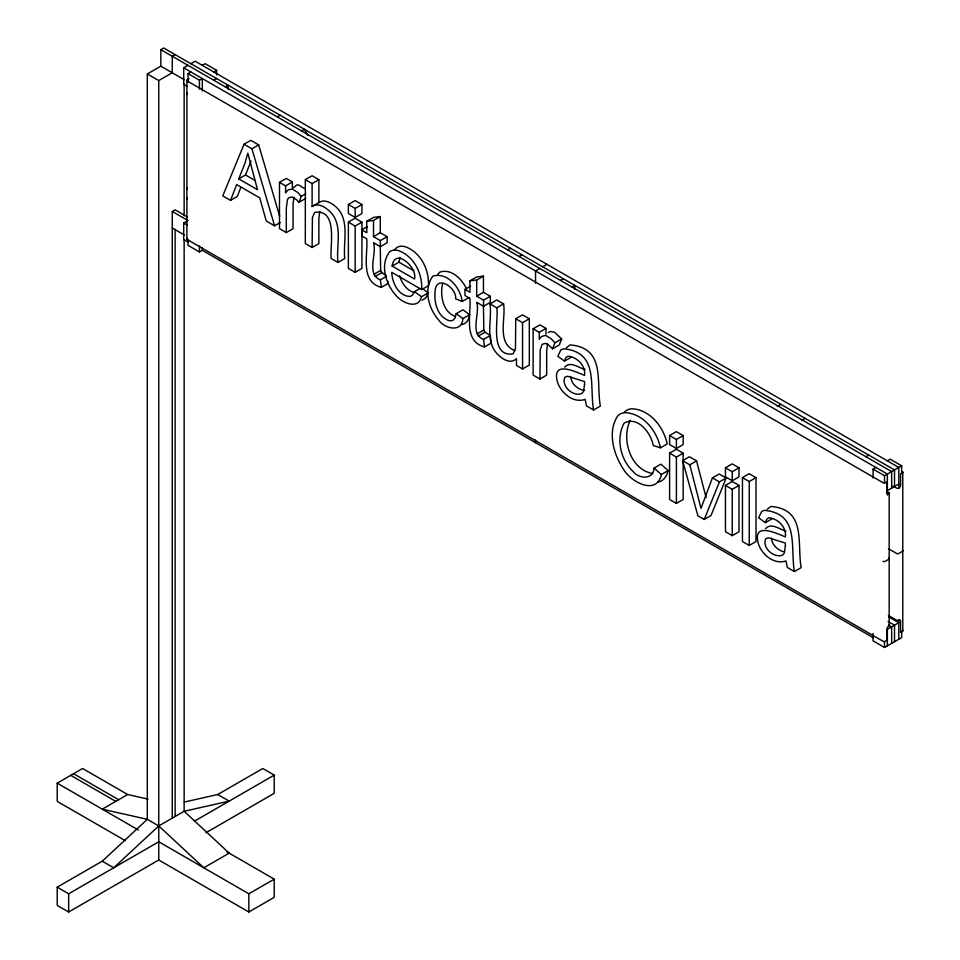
<?xml version="1.0" encoding="UTF-8"?>
<svg xmlns="http://www.w3.org/2000/svg" width="960" height="960" viewBox="0 0 960 960"><rect width="100%" height="100%" fill="white"/><g stroke="black" fill="none" stroke-linecap="round" stroke-linejoin="round"><path stroke-width="1.44" d="M420.096 288.408L414.468 291.66L412.644 294.9L410.268 296.484C398.484 296.268 392.124 282.744 391.764 272.328L421.68 289.596C422.532 274.008 414.504 257.052 399.516 250.992A24.084 13.908 60 0 0 389.952 251.52C379.44 264 385.752 284.376 395.964 295.38C401.724 302.712 418.38 310.296 421.488 296.724L428.244 292.824L422.388 288.6M442.488 283.788C440.052 295.56 442.716 311.712 455.316 316.476M392.148 266.088C394.704 246.876 417.708 267.384 414.54 279.012L392.148 266.088L398.904 262.188L399.96 257.34M293.892 197.22L293.052 204.432L293.052 228.672L286.296 232.572L279.492 228.648L279.492 182.34L286.248 178.44L292.368 181.968L292.368 187.584M547.524 343.656L546.672 350.856L546.672 375.108L539.916 379.008L533.124 375.084L533.124 328.776L539.88 324.864L546 328.404L546 334.02M462.24 301.452L455.628 298.812C456.876 287.652 436.26 273.996 435.132 291.024C433.812 302.4 437.436 317.232 449.784 320.856L452.796 320.46L454.98 318.132L456.192 313.704L462.948 309.804L469.632 314.664L462.876 318.564C462.18 332.988 444.48 328.776 438.756 320.1C428.532 308.82 423.264 289.104 432.816 276.144C447.576 271.68 460.464 287.964 462.24 301.452L468.996 297.552M469.632 314.664C469.128 319.092 466.584 324.096 461.64 324.516M319.728 211.428L318.876 218.256L318.876 243.588L312.12 247.488L305.328 243.564L305.328 179.64L312.084 175.74L318.876 179.664L318.876 202.596L312.12 206.496L312.12 183.564L305.328 179.64M657.768 482.052C663.636 481.572 666.924 475.728 668.16 470.556L660.84 464.196L654.084 468.096C653.376 480.024 638.832 479.004 633 471.432C620.388 459.684 615.78 438.3 624.132 423.108C637.584 415.5 651.252 433.26 653.256 445.596L660.468 447.792L667.224 443.892C663.612 427.068 650.22 409.668 631.932 408.756A31.512 18.192 60 0 0 624.348 412.188M668.16 470.556L661.404 474.468C656.82 495.852 631.308 482.112 623.928 469.98C613.716 454.944 607.092 432.384 617.592 416.088A31.512 18.192 60 0 1 625.176 412.656C643.464 413.568 656.856 430.968 660.468 447.792M428.244 292.824L425.88 297.768L422.088 300.3M279.66 216.216L258.684 144.9L250.788 140.352L244.032 144.252L222.768 195.9L230.544 200.388L236.628 184.548L259.776 197.904L266.232 220.992L274.584 225.816L280.212 222.564M240.852 187.248L237.312 196.488L230.544 200.388M682.632 460.68L697.884 515.796L704.232 519.468L710.988 515.568L726.168 478.02L719.184 473.988L712.428 477.888L700.992 508.344L689.808 464.82L682.632 460.68L689.388 456.78L696.564 460.92L706.14 497.688M286.296 232.572L286.296 208.332L287.424 199.824L288.432 197.964L291.84 196.92L296.448 199.62L298.944 202.332L301.284 196.404L305.784 193.8M539.916 379.008L540.204 350.148L542.064 344.388L545.472 343.356L547.584 344.184L552.564 348.768L554.916 342.828L561.672 338.928L554.676 332.364L550.32 331.416L548.244 332.64M561.672 338.928L559.332 344.868L552.564 348.768M238.74 178.872L244.824 163.632L247.812 153.144L257.508 189.708L238.74 178.872L245.496 174.972L251.028 161.112M704.232 519.468L719.412 481.92L726.168 478.02M593.58 409.992C589.224 385.368 599.088 351.84 563.34 348.792L560.808 350.004L557.82 356.244L564.468 361.128L565.86 357.744L567.84 356.208C577.104 356.892 585.9 365.7 584.556 375.384C574.26 371.124 551.376 360.324 557.532 382.248C561.108 393.084 573.312 403.476 585.12 399.396L586.488 405.888L593.58 409.992L600.336 406.092C595.98 381.468 605.844 347.94 570.096 344.892L566.364 347.76M794.412 571.536C790.068 546.912 799.92 513.384 764.172 510.336L761.64 511.548L758.652 517.788L765.3 522.672L766.692 519.288L768.684 517.752C777.936 518.436 786.732 527.244 785.388 536.928C775.092 532.668 752.208 521.856 758.364 543.792C761.94 554.628 774.144 565.02 785.952 560.928L787.32 567.432L794.412 571.536L801.168 567.624C796.824 543.012 806.676 509.484 770.928 506.436L767.208 509.292M630.288 420.204C621.036 438.9 630.24 469.812 652.812 473.52M293.124 188.064L296.688 184.992L298.776 185.016L304.524 188.568M437.76 274.476L439.572 272.244C451.104 268.02 462.288 279.168 466.572 289.092M564.744 367.116C570.312 360.672 578.952 367.98 585.144 369.588M765.576 528.66C771.144 522.216 779.796 529.512 785.976 531.132M394.428 249.864L396.708 247.62A24.084 13.908 60 0 1 406.272 247.092C421.26 253.152 429.288 270.108 428.436 285.684L421.68 289.596M226.608 851.652L274.224 879.144L274.224 897.348L248.844 912L158.76 859.992L68.664 912L57.216 905.4L57.216 887.184L102.264 861.18L147.312 819.324L147.312 73.968L160.824 66.168L184.368 79.764M160.824 66.168L160.824 49.656L163.692 48L894.516 469.944L894.516 486.456M175.128 54.6L172.272 56.256L172.272 72.768L158.76 80.568L147.312 73.968M187.284 86.4L183.708 84.336L183.708 67.812L188.004 65.34M190.86 63.684L195.156 61.212L898.812 467.46L898.812 488.46M188.004 82.56L188.004 73.596L190.86 71.94M202.308 65.34L205.164 63.684L216.6 70.296L216.6 74.772M189.072 78.756L187.284 79.788A1.512 0.876 0 0 0 187.284 81.024L883.08 482.736A1.512 0.876 0 0 0 885.228 482.736L887.016 481.704L887.016 492.852A2.532 1.464 -60 0 0 888.804 493.884A1.512 0.876 0 0 0 888.804 492.648L886.44 491.292M188.004 73.596L199.44 80.208L202.308 78.552L202.308 90.936M213.744 71.94L216.6 70.296M213.744 80.208L216.6 78.552M225.18 86.808L228.048 85.152L228.048 89.292M277.296 116.892L280.164 115.248M244.032 144.252L251.928 148.812L258.684 144.9M301.572 130.908L304.428 129.264L308.004 135.456M172.272 818.136L172.272 211.5L175.128 209.844L187.236 216.828M188.472 242.316L183.708 239.568L183.708 223.056L188.004 220.572L172.272 211.5M279.492 182.34L285.612 185.868L292.368 181.968M312.12 183.564L318.876 179.664M188.004 239.376L188.004 245.352L199.44 251.952L202.308 250.308L873.336 637.728M298.944 202.332L305.7 198.432M348.372 204.492L355.128 200.592L361.932 204.516L361.932 213.54L355.176 217.44L348.372 213.516L348.372 204.492L355.176 208.416L361.932 204.516M348.372 222.108L355.128 218.208L361.932 222.132L361.932 268.44L355.176 272.34L348.372 268.416L348.372 222.108L355.176 226.032L361.932 222.132M387.768 280.968L388.104 283.464L381.348 287.364C359.688 281.748 368.112 254.376 366.768 238.836L361.788 235.956L361.788 229.848L366.768 232.728L366.768 221.256L373.524 217.356L380.28 216.552L380.28 232.728L387.12 236.676L387.12 242.784L380.364 246.684L373.524 242.736C377.136 253.668 365.988 274.224 380.364 279.864L385.992 276.612M366.768 221.256L373.524 220.452L380.28 216.552M361.788 229.848L367.416 226.596M373.524 220.452L373.524 236.628L380.28 232.728M312.12 247.488L312.408 217.452L314.772 212.364C338.556 208.872 329.592 246.9 331.188 258.504L337.992 262.428L344.748 258.528C342.864 241.584 350.568 218.82 335.052 206.076C330.72 202.584 324.168 198.78 318.876 202.596M373.524 236.628L380.364 240.576L387.12 236.676M373.884 274.344L380.64 270.444L380.28 245.964M375.06 276.54L381.816 272.64L386.124 275.496M507.648 249.888L510.516 248.232M464.952 289.416L469.944 292.296L469.944 280.824L476.7 276.924L483.456 276.12L483.456 292.296L490.296 296.244L490.296 302.352L483.54 306.252L476.7 302.304C480.312 313.224 469.164 333.792 483.54 339.432L490.296 335.532L491.28 343.032L484.512 346.932C462.864 341.316 471.276 313.944 469.944 298.404L464.952 295.524L464.952 289.416L470.592 286.164M469.944 280.824L476.7 280.02L483.456 276.12M519.096 256.5L521.952 254.844M476.7 280.02L476.7 296.196L483.456 292.296M476.7 296.196L483.54 300.144L490.296 296.244M539.832 268.464L535.536 270.948L535.536 283.332M542.688 266.82L546.984 264.336M490.032 303.888L496.824 307.812C498.792 319.644 489.228 357.204 513.132 353.88L515.472 348.624L515.748 318.744L522.504 314.844L529.308 318.768L529.308 365.076L522.552 368.976L516.468 365.472L516.468 358.668C510.456 364.752 501.684 358.728 497.112 353.772C484.692 340.38 492.216 319.968 490.032 303.888L496.788 299.988L503.58 303.912C506.112 318.204 496.332 343.428 514.824 350.544M496.824 307.812L503.58 303.912M560.568 280.44L563.424 278.784M477.06 333.9L483.816 330L483.456 305.532M478.224 336.108L484.992 332.208L490.296 335.532M572.004 287.04L574.872 285.396L574.872 289.524M515.748 318.744L522.552 322.668L529.308 318.768M533.124 328.776L539.244 332.304L546 328.404M564.468 361.128L571.224 357.228M125.436 840.744L57.216 801.372L57.216 783.156L82.608 768.504L127.656 794.508L147.996 799.104M669.6 435.54L676.356 431.64L683.16 435.564L683.16 444.588L676.404 448.488L669.6 444.564L669.6 435.54L676.404 439.464L683.16 435.564M669.6 453.156L676.356 449.256L683.16 453.18L683.16 499.5L676.404 503.4L669.6 499.476L669.6 453.156L676.404 457.08L683.16 453.18M777.372 406.44L780.948 404.376M689.808 464.82L696.564 460.92M127.656 794.508L102.264 809.172L147.312 819.324L158.76 825.936L203.796 867.792L229.188 853.128L184.14 811.284L184.14 239.892M801.648 420.444L805.224 418.38M725.46 467.784L732.216 463.884L739.008 467.808L739.008 476.844L732.252 480.744L725.46 476.82L725.46 467.784L732.252 471.72L739.008 467.808M725.46 485.412L732.216 481.5L739.008 485.436L739.008 531.744L732.252 535.644L725.46 531.72L725.46 485.412L732.252 489.336L739.008 485.436M742.452 477.6L749.208 473.7L756.012 477.624L756.012 541.548L749.244 545.448L742.452 541.524L742.452 477.6L749.244 481.524L756.012 477.624M184.32 802.056L217.74 794.508L262.788 768.504L274.224 775.116L274.224 793.32L206.016 832.704M57.216 887.184L68.664 893.796L158.76 841.776L248.844 893.796L274.224 879.144M194.436 821.184L274.224 775.116M865.92 456.732L868.776 455.076M765.3 522.672L772.056 518.772M873.072 478.08L873.072 469.116L875.928 467.46M887.364 460.86L890.232 459.204L901.668 465.816L901.668 473.28M873.072 469.116L884.508 475.728L901.668 465.816M887.364 490.584L898.812 483.984M873.072 633.396L873.072 640.872L884.508 647.472L901.668 637.572L901.668 631.596M312.12 206.496C319.164 201.912 327.192 208.464 331.872 213.564C342.816 227.304 335.976 246.564 337.992 262.428M584.628 390.432C577.68 389.64 571.092 383.712 570.66 376.524M414.108 292.596C406.572 290.28 401.712 283.092 399.648 275.808M783.276 551.7C777.336 549.684 771.816 544.656 771.492 538.068M160.824 49.656L891.66 471.6L891.66 488.112M183.708 67.812L887.364 474.072L887.364 495.06M893.124 486.06L896.664 488.112A1.512 0.876 0 0 0 898.812 488.112A2.532 1.464 -60 0 0 900.6 485.016L900.6 473.868L902.388 472.836A1.512 0.876 0 0 0 902.388 471.6M398.904 262.188L413.832 270.804M245.496 174.972L255.516 180.756M888.408 548.712L896.664 553.476A1.512 0.876 0 0 0 898.812 553.476L902.388 551.412A1.512 0.876 0 0 0 902.388 550.176M712.428 477.888L719.412 481.92M888.408 615.456L896.664 620.22A1.512 0.876 0 0 0 898.812 620.22A2.532 1.464 -60 0 1 900.6 621.252L900.6 632.4L902.388 631.368A1.512 0.876 0 0 0 902.388 630.132M888.636 616.836L898.812 622.704L887.364 629.304L887.364 645.828M888.084 621.468L894.516 625.176L894.516 641.7M889.08 625.344L891.66 626.832L891.66 643.344M183.708 223.056L187.284 225.12M172.272 228.012L184.368 234.996M217.74 794.508L229.188 801.12L184.14 811.284L158.76 825.936L113.712 867.792L102.264 861.18M73.596 773.712L118.644 799.716M70.74 775.356L115.776 801.372M57.216 783.156L138.3 829.968M414.468 291.66L421.488 296.724M456.192 313.704L462.876 318.564M654.084 468.096L661.404 474.468M554.916 342.828L551.388 338.904L545.64 335.352L541.488 336.54L539.244 339.324L539.244 332.304M301.284 196.404L297.756 192.468L292.02 188.916L287.868 190.104L285.612 192.888L285.612 185.868M483.816 330L484.992 332.208M380.64 270.444L381.816 272.64M251.928 148.812L274.584 225.816M483.54 339.432L484.512 346.932M380.364 279.864L381.348 287.364M902.784 471.984L902.784 630.984M898.812 619.716L898.812 639.216M889.188 493.044L889.188 625.608M884.508 475.728L884.508 483.192M884.508 641.496L884.508 647.472M749.244 481.524L749.244 545.448M732.252 471.72L732.252 480.744M732.252 489.336L732.252 535.644M676.404 439.464L676.404 448.488M676.404 457.08L676.404 503.4M535.536 439.944L535.536 442.692M522.552 322.668L522.552 368.976M483.54 300.144L483.54 306.252M380.364 240.576L380.364 246.684M355.176 208.416L355.176 217.44M355.176 226.032L355.176 272.34M248.844 893.796L248.844 912M202.308 247.548L202.308 250.308M199.44 80.208L199.44 89.16M199.44 245.976L199.44 251.952M186.888 80.184L186.888 239.172M184.14 83.916L184.14 215.892M175.128 229.356L175.128 816.48M158.76 80.568L158.76 859.992M68.664 893.796L68.664 912M187.284 199.08A1.512 0.876 0 0 1 187.284 197.844M187.284 189.036A1.512 0.876 0 0 1 187.284 187.8M187.284 238.332A1.512 0.876 0 0 0 187.284 239.568L883.08 641.28A1.512 0.876 0 0 0 885.228 641.28L887.016 640.248L887.016 629.1A2.532 1.464 -60 0 1 888.804 626.004A1.512 0.876 0 0 0 888.804 624.768M883.08 561.324A1.512 0.876 0 0 0 885.228 561.324L888.804 559.26A1.512 0.876 0 0 0 888.804 558.012M187.284 94.332A1.512 0.876 0 0 1 187.284 93.084M584.556 384.408L583.464 391.632L581.616 393.648C572.928 396.84 561.024 386.172 564.84 377.244L567.528 376.236L584.556 381.54L584.556 384.408M785.388 545.952L784.296 553.176L782.46 555.192C773.76 558.384 761.868 547.716 765.672 538.776L768.36 537.78L785.388 543.072L785.388 545.952"/></g></svg>
